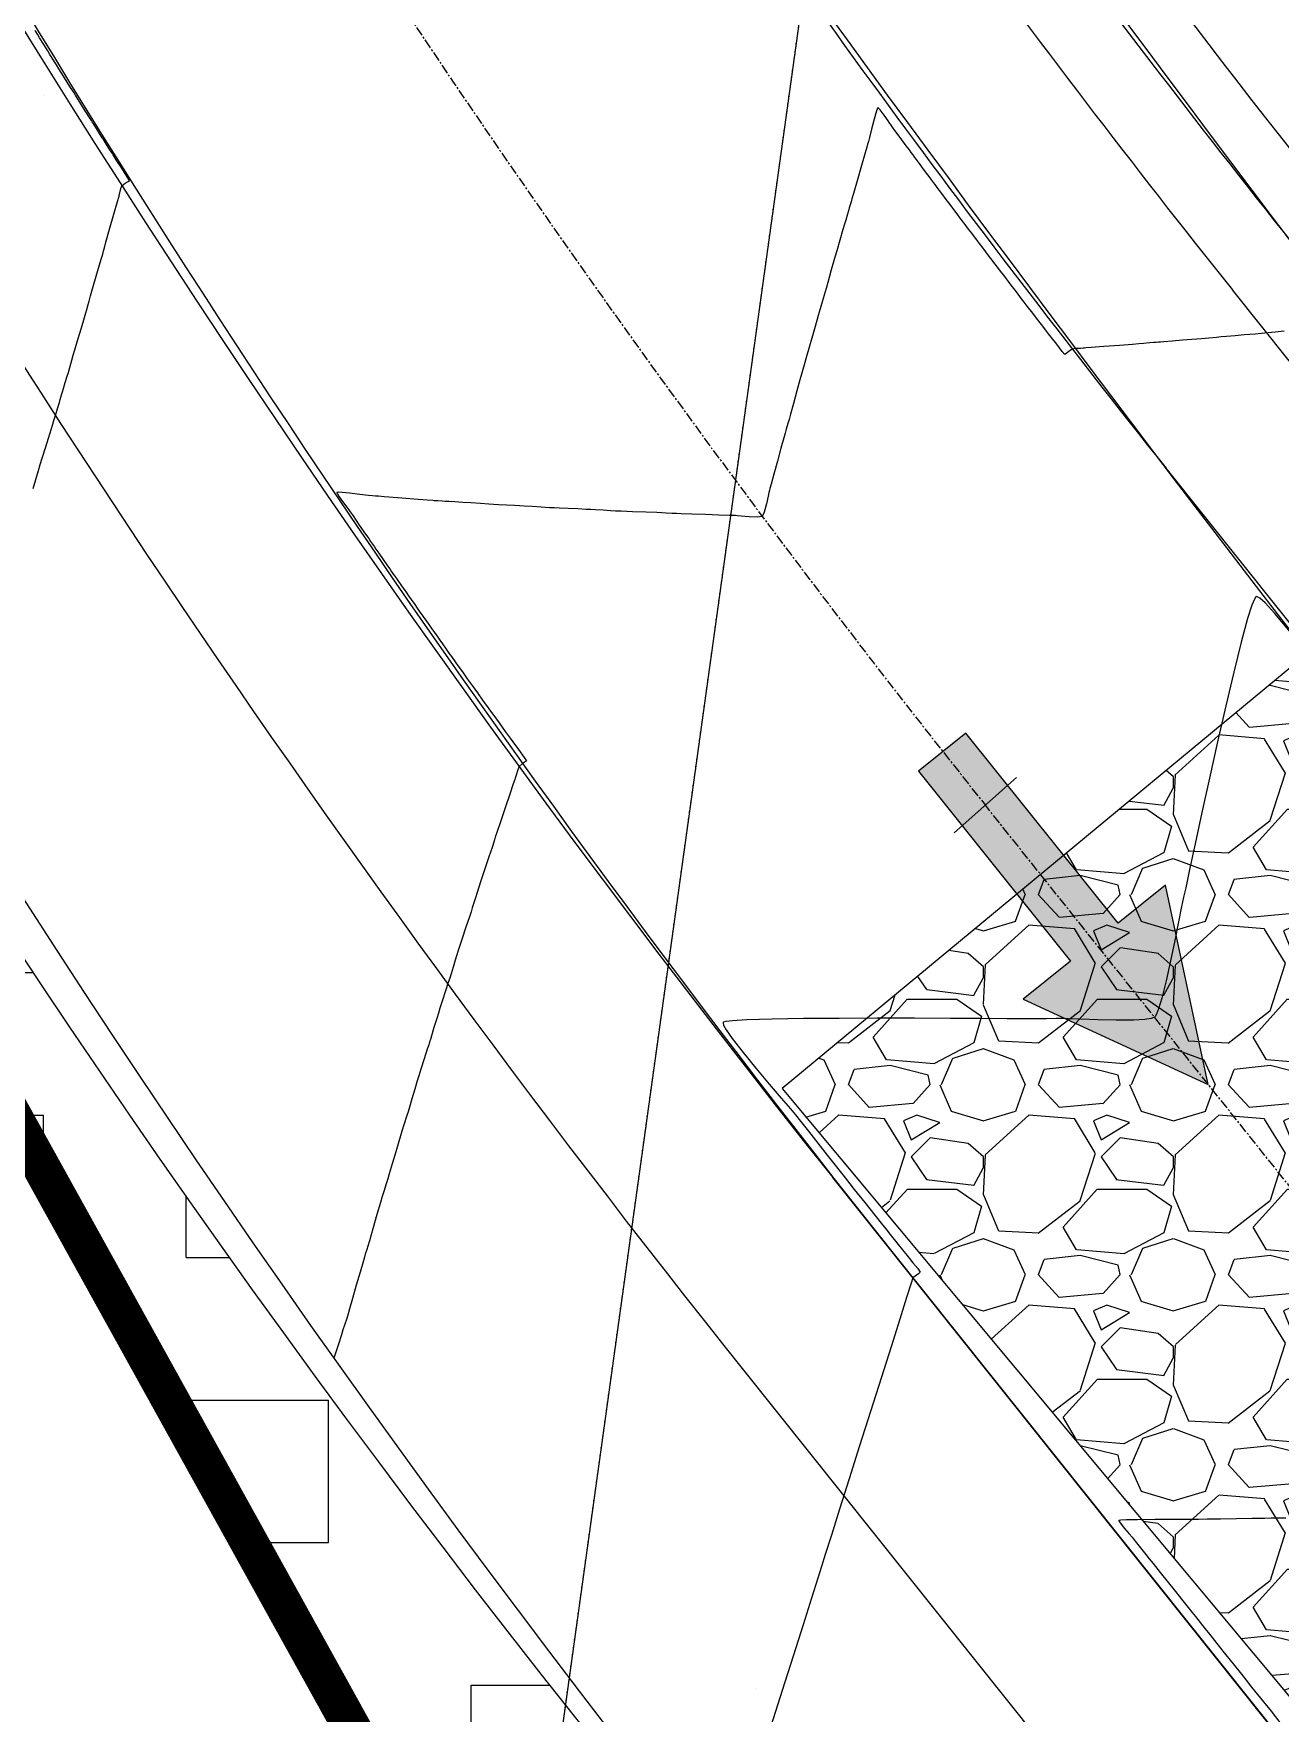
# Model space of a CAD drawing. Header units: feet. Extents: x 23 to 2149517, y -26 to 355304.
# Drawn here: x 2137560.1 to 2137625.7, y 340367 to 340455.4 of the extents above; entities that cross this region are included whole.
import ezdxf

# ---------------------------------------------------------------- set-up
doc = ezdxf.new("R2010")
doc.units = ezdxf.units.FT
doc.header["$MEASUREMENT"] = 0
doc.linetypes.add('xhpc023-pt$0$CL', pattern=[0.7, 0.5, -0.05, 0.1, -0.05])
doc.linetypes.add('xhpc023-pt$0$HIDDEN2', pattern=[0.1875, 0.125, -0.0625])
for name, color, linetype in [('A-EC-CURLEX-MATTING', 6, 'Continuous'), ('A-EC-FLOW-ARROWS', 252, 'Continuous'), ('A-EC-SILT-FENCE', 4, 'SILT_FENCE'), ('A-EC-TEXT2', 4, 'Continuous'), ('C-TOPO-MAJR-N', 7, 'Continuous'), ('C-TOPO-MINR-N', 2, 'Continuous'), ('xhpc023-pav$0$A-PV-BC', 2, 'Continuous'), ('xhpc023-pav$0$A-SW-N', 6, 'Continuous'), ('xhpc023-pt$0$V-POWR-LINE', 2, 'xhpc023-pt$0$ELECT_LINE'), ('xhpc023-pt$0$V-PROP-N', 2, 'Continuous'), ('xhpc023-pt$0$V-PROP-RWAY-N', 7, 'Continuous'), ('xhpc023-pt$0$V-RWAY-CNTR-N', 4, 'xhpc023-pt$0$CL'), ('xhpc023-pt$0$V-SUBD-TEXT-N', 2, 'Continuous'), ('xhpc023-pt$0$xHPC007pt_PHASE1A$0$V-ADJC-E', 6, 'Continuous'), ('xhpc023-pt$0$xHPC007pt_PHASE1A$0$V-POWR-LINE', 6, 'xhpc023-pt$0$xHPC007pt_PHASE1A$0$ELECT_LINE'), ('xhpc023-pt$0$xHPC007pt_PHASE1A$0$V-PROP-N', 6, 'Continuous')]:
    doc.layers.add(name, color=color, linetype=linetype)
doc.styles.get("Standard").update_dxf_attribs({"font": 'arial.ttf'})
doc.styles.add('xhpc023-pt$0$Standard', font='txt')
doc.styles.add('xhpc023-pt$0$xHPC007pt_PHASE1A$0$Standard', font='txt')
doc.linetypes.add('SILT_FENCE', pattern='A,0.5,-0.1,["SF",Standard,S=0.1,R=0,X=-0.1,Y=-0.05],-0.1', length=0.7)
doc.linetypes.add('xhpc023-pt$0$ELECT_LINE', pattern='A,1,-0.02,["E",xhpc023-pt$0$Standard,S=0.075,R=0,X=-0.025,Y=-0.0375],-0.02', length=1.04)
doc.linetypes.add('xhpc023-pt$0$xHPC007pt_PHASE1A$0$ELECT_LINE', pattern='A,1,-0.02,["E",xhpc023-pt$0$xHPC007pt_PHASE1A$0$Standard,S=0.075,R=0,X=-0.025,Y=-0.0375],-0.02', length=1.04)

# ---------------------------------------------------------------- blocks, each defined once
blk = doc.blocks.new('xhpc023-pav')
at = {"layer": 'xhpc023-pav$0$A-PV-BC'}
for p, q in [((2137660.464, 340381.436), (2137619.68, 340432.509)), ((2137632.837, 340356.738), (2137602.136, 340395.184))]:
    blk.add_line(p, q, dxfattribs=at)
for centre, radius, start in [((2138085.448, 340781.127), 618.5, 189.308696), ((2138081.893, 340801.604), 591.5, 213.796879)]:
    blk.add_arc(centre, radius, start, 218.608714, dxfattribs=at)
at = {"layer": 'xhpc023-pav$0$A-SW-N'}
blk.add_line((2137667.493, 340386.388), (2137623.175, 340441.888), dxfattribs=at)
for radius, start in [(576, 213.818144), (580, 213.646204)]:
    blk.add_arc((2138076.402, 340803.807), radius, start, 218.608714, dxfattribs=at)
blk = doc.blocks.new('ARROW')
blk.add_hatch(color=256).paths.add_polyline_path([(0, 0), (12, 6), (12, 2), (28, 2), (28, -2), (12, -2), (12, -6)])
blk.add_lwpolyline([(0, 0), (12, 6), (12, 2), (28, 2), (28, -2), (12, -2), (12, -6), (0, 0)])
blk = doc.blocks.new('xhpc023-pt')
at = {"layer": 'xhpc023-pt$0$V-POWR-LINE', "linetype": 'xhpc023-pt$0$HIDDEN2', "ltscale": 0.8}
blk.add_line((2137582.721, 340328.831), (2137608.746, 340516.195), dxfattribs=at)
at = {"layer": 'xhpc023-pt$0$V-PROP-N'}
blk.add_arc((2138355.84, 339480.977), 1105, 121.039948, 140.665493, dxfattribs=at)
at = {"layer": 'xhpc023-pt$0$V-PROP-RWAY-N'}
for centre, radius, start in [((2138085.362, 340747.681), 625, 187.589997), ((2138078.128, 340804.817), 575, 213.861426)]:
    blk.add_arc(centre, radius, start, 218.608714, dxfattribs=at)
at = {"layer": 'xhpc023-pt$0$V-RWAY-CNTR-N'}
blk.add_line((2137666.321, 340344.453), (2137610.17, 340414.77), dxfattribs=at)
blk.add_arc((2138079.026, 340789.169), 600, 189.776189, 218.608714, dxfattribs=at)
at = {"layer": 'xhpc023-pt$0$V-SUBD-TEXT-N'}
blk.add_line((2137608.537, 340413.32), (2137611.804, 340416.22), dxfattribs=at)
at = {"layer": 'xhpc023-pt$0$xHPC007pt_PHASE1A$0$V-ADJC-E'}
blk.add_lwpolyline([(2137597.654, 340441.084, 0, 4.167, 0), (2137588.029, 340449.059, 0, 0, 0), (2137536.161, 340492.04, 0, 0, 0), (2137518.612, 340495.014, 0, 0, 0)], format="xyseb", dxfattribs=at)
at = {"layer": 'xhpc023-pt$0$xHPC007pt_PHASE1A$0$V-POWR-LINE', "ltscale": 0.8}
blk.add_line((2137582.721, 340328.831), (2137608.746, 340516.195), dxfattribs=at)
at = {"layer": 'xhpc023-pt$0$xHPC007pt_PHASE1A$0$V-PROP-N'}
blk.add_arc((2138355.84, 339480.977), 1105, 121.039948, 140.665493, dxfattribs=at)

msp = doc.modelspace()

# ---------------------------------------------------------------- block references
at = {"layer": 'A-EC-CURLEX-MATTING'}
msp.add_blockref('xhpc023-pt', (0, 0), dxfattribs=at)

# ---------------------------------------------------------------- next in the draw order: hatches: boundary and pattern name
h = msp.add_hatch(dxfattribs=at)
h.set_pattern_fill('SQUARE', color=256, scale=60)
h.set_pattern_definition([(0, (-6.905, -4.04), (0, 7.5), [7.5, -7.5]), (90, (-6.905, -4.04), (-7.5, 5e-16), [7.5, -7.5])])
edge = h.paths.add_edge_path()
edge.add_arc((2138044.92, 340728.888), 582.55, 186.445842, 221.755021, ccw=False)
edge.add_arc((2136881.465, 340563.607), 593.06, 9.695913, 28.023751)
edge.add_line((2137404.99, 340842.248), (2137360.887, 340917.634))
edge.add_arc((2137447.708, 341046.588), 155.457, 211.20002, 236.04866, ccw=False)
edge.add_line((2137314.735, 340966.056), (2137301.641, 340964.695))
edge.add_line((2137301.641, 340964.695), (2137293.912, 340952.908))
edge.add_line((2137293.912, 340952.908), (2137303.613, 340937.493))
edge.add_line((2137303.613, 340937.493), (2137345.99, 340840.887))
edge.add_line((2137345.99, 340840.887), (2137331.35, 340808.337))
edge.add_line((2137331.35, 340808.337), (2137355.481, 340807.848))
edge.add_line((2137355.481, 340807.848), (2137372.696, 340756.316))
edge.add_line((2137372.696, 340756.316), (2137351.027, 340683.383))
edge.add_line((2137351.027, 340683.383), (2137357.983, 340661.33))
edge.add_line((2137357.983, 340661.33), (2137454.597, 340604.082))
edge.add_line((2137454.597, 340604.082), (2137415.547, 340530.507))
edge.add_line((2137415.547, 340530.507), (2137390.499, 340493.752))
edge.add_line((2137390.499, 340493.752), (2137422.027, 340493.4))
edge.add_line((2137422.027, 340493.4), (2137396.265, 340470.455))
edge.add_line((2137396.265, 340470.455), (2137454.81, 340441.952))
edge.add_line((2137454.81, 340441.952), (2137478.721, 340421.222))
edge.add_line((2137478.721, 340421.222), (2137537.813, 340413.158))
edge.add_line((2137537.813, 340413.158), (2137543.89, 340415.228))
edge.add_line((2137543.89, 340415.228), (2137550.004, 340414.643))
edge.add_line((2137550.004, 340414.643), (2137577.55, 340364.916))
edge.add_line((2137577.55, 340364.916), (2137601.618, 340330.661))
edge.add_line((2137601.618, 340330.661), (2137610.339, 340340.941))
at = {"layer": 'A-EC-TEXT2'}
h = msp.add_hatch(dxfattribs=at)
h.set_pattern_fill('GRAVEL', color=2, scale=10)
h.set_pattern_definition([(228.012787504, (7.2, 10), (-80, -90), [1.34536, -133.19088047]), (184.969740728, (6.3, 9), (120, 10), [2.30868, -228.55924761]), (132.510447078, (4, 8.8), (100, -110), [1.62788, -161.16032596]), (267.273689006, (0.1, 6.3), (10, 200), [2.10238, -208.135580416]), (292.833654178, (0, 4.2), (-50, 120), [2.06155, -204.09373128]), (357.273689006, (0.8, 2.3), (-200, 10), [2.10238, -208.135580416]), (37.694240467, (2.9, 2.2), (-130, -100), [2.78029, -275.24848549]), (72.255328375, (5.1, 3.9), (70, 220), [2.62488, -259.86321497]), (121.429565615, (5.9, 6.4), (-80, 130), [2.1095, -208.840731097]), (175.23635831, (4.8, 8.2), (110, -10), [2.40832, -118.00762579]), (222.397437798, (2.4, 8.4), (-120, -110), [3.11448, -308.33375005]), (138.814074834, (10, 6.2), (-70, 60), [1.06301, -105.238448127]), (171.46923439, (9.2, 6.9), (130, -20), [2.02237, -200.21511416]), (225, (7.2, 7.2), (-1e-15, -10), [1.41421, -12.727925624]), (203.198590514, (6.5, 8.4), (50, 20), [0.76158, -75.39615106]), (291.80140949, (5.8, 8.1), (-10, 30), [1.07703, -52.77461807]), (30.96375653, (6.2, 7.1), (30, 20), [1.74929, -56.56022895]), (161.56505118, (7.7, 8), (20, -10), [1.26491, -30.3578666]), (16.389540334, (0, 8.1), (100, 30), [1.772, -175.428451467]), (70.346175942, (1.7, 8.6), (-40.00000000001, -110.00000000003), [1.48661, -147.174077473]), (293.198590514, (7.7, 10), (-20, 50), [1.52315, -74.63458106]), (343.610459666, (8.3, 8.6), (-100, 30), [1.772, -175.428451467]), (339.44395478, (0, 1.9), (-50, 20), [1.7088, -83.731237453]), (294.77514057, (1.6, 1.3), (-50, 110), [1.43178, -141.746430633]), (66.801409486, (7.8, 0), (20, 50), [1.52315, -74.63458106]), (17.354024636, (8.4, 1.4), (-130, -40), [1.67631, -165.954236142]), (69.44395478, (2.9, 0), (-20, -50), [0.8544, -84.585637453]), (101.30993247, (7.2, 0), (-10, 40), [0.5099, -50.480295136]), (165.96375653, (7.1, 0.5), (30, -10), [2.06155, -39.169506256]), (186.009005957, (5.1, 1), (100, 10), [1.9105, -189.139231745]), (303.69006753, (6.2, 6.2), (-10, 20), [1.44222, -34.613292755]), (353.157226587, (7, 5), (170, -20), [2.51794, -249.27562624]), (60.9453959, (9.5, 4.7), (-40, -70), [1.02956, -101.92674141]), (90, (10, 5.6), (-10, 10), [0.6, -9.4]), (120.256437164, (4.9, 1.3), (40, -70), [1.38924, -137.535199894]), (48.012787504, (4.2, 2.5), (80, 90), [2.69072, -131.84552047]), (0, (6, 4.5), (10, 10), [2.6, -7.4]), (325.30484647, (8.6, 4.5), (100, -70), [1.58114, -156.53274301]), (254.0546041, (9.9, 3.6), (-10, -40), [1.45602, -71.345078893]), (207.645975364, (9.5, 2.2), (-190, -100), [2.37065, -234.694741823]), (175.42607874, (7.4, 1.1), (-130, 10), [2.50799, -248.29073408])])
h.paths.add_polyline_path([(2137633.527, 340359.04), (2137661.501, 340381.654), (2137627.63, 340423.184), (2137599.478, 340399.858)])

# ---------------------------------------------------------------- next in the draw order: linework, layer by layer
at = {"layer": 'A-EC-CURLEX-MATTING'}
for points in [[(2137670.619, 340388.884, -0.020906), (2137597.856, 340483.229, -0.00681), (2137601.185, 340497.473), (2137834.966, 340634.243, -5.810571), (2137834.966, 340634.243, 0.811703), (2137866.43, 340724.84, 0.069055), (2137866.43, 340724.84), (2137654.428, 341086.225, -0.149441), (2137653.08, 341091.915, 0.824303), (2137560.967, 341116.03, -0.149441), (2137557.004, 341111.731), (2137389.056, 341013.475, -0.149441), (2137383.367, 341012.127, 0.824289), (2137359.25, 340920.014, -0.14935), (2137363.552, 340916.049), (2137406.285, 340843.006, -0.100424), (2137467.541, 340663.682, 0.039884), (2137488.119, 340566.524, 0.039884)], [(2137660.464, 340381.436, -0.020999), (2137590.348, 340472.582, -0.432054), (2137598.499, 340508.066), (2137827.008, 340641.752, -0.15088), (2137838.5, 340644.441, 0.784499), (2137861.312, 340715.672, -0.088743), (2137856.2, 340721.534), (2137645.797, 341081.176, -0.149441), (2137643.101, 341092.555, 0.824303), (2137569.98, 341111.698, -0.149441), (2137562.054, 341103.1), (2137394.106, 341004.844, -0.149441), (2137382.727, 341002.148, 0.824289), (2137363.582, 340929.027, -0.14935), (2137372.182, 340921.101), (2137414.916, 340848.055, -0.100424), (2137477.458, 340664.968, 0.039884), (2137497.706, 340569.369, 1.206369)], [(2137396.265, 340470.455), (2137454.81, 340441.952), (2137478.721, 340421.222), (2137537.813, 340413.158), (2137543.89, 340415.228), (2137550.004, 340414.643), (2137577.55, 340364.916), (2137601.618, 340330.661), (2137610.339, 340340.941, -0.155296), (2137466.053, 340663.489, 0.080141), (2137404.99, 340842.248)], [(2137504.611, 340573.408, 0.084712), (2137605.252, 340391.281), (2137632.837, 340356.738)], [(2137495.169, 340570.113, 0.084712), (2137597.438, 340385.041), (2137625.022, 340350.498)]]:
    msp.add_lwpolyline(points, format="xyb", dxfattribs=at)
at = {"layer": 'A-EC-SILT-FENCE', "const_width": 2}
msp.add_lwpolyline([(2137396.265, 340470.455), (2137454.81, 340441.952), (2137478.721, 340421.222), (2137550.004, 340414.643), (2137577.55, 340364.916), (2137601.618, 340330.661)], dxfattribs=at)
at = {"layer": 'A-EC-TEXT2', "color": 2}
msp.add_lwpolyline([(2137633.527, 340359.04), (2137661.501, 340381.654), (2137627.63, 340423.184), (2137599.478, 340399.858)], close=True, dxfattribs=at)
at = {"layer": 'C-TOPO-MAJR-N', "color": 7, "linetype": 'Continuous', "lineweight": -3, "elevation": 570}
msp.add_lwpolyline([(2137560.056, 340431.432), (2137560.195, 340431.909), (2137560.336, 340432.39), (2137560.425, 340432.693), (2137560.531, 340433.029), (2137560.704, 340433.573), (2137560.869, 340434.095), (2137560.954, 340434.363), (2137561.008, 340434.549), (2137561.087, 340434.823), (2137561.141, 340435.009), (2137561.223, 340435.277), (2137561.354, 340435.698), (2137561.435, 340435.958), (2137561.481, 340436.121), (2137561.549, 340436.359), (2137561.595, 340436.522), (2137561.648, 340436.696), (2137561.746, 340437.014), (2137561.847, 340437.342), (2137561.907, 340437.542), (2137561.982, 340437.808), (2137562.089, 340438.197), (2137562.163, 340438.463), (2137562.244, 340438.733), (2137562.406, 340439.272), (2137562.594, 340439.898), (2137562.754, 340440.428), (2137562.828, 340440.679), (2137562.877, 340440.858), (2137562.947, 340441.12), (2137562.995, 340441.299), (2137563.078, 340441.584), (2137563.256, 340442.193), (2137563.464, 340442.907), (2137563.639, 340443.507), (2137563.717, 340443.774), (2137563.76, 340443.939), (2137563.803, 340444.104), (2137563.887, 340444.404), (2137564.079, 340445.081), (2137564.305, 340445.88), (2137564.493, 340446.547), (2137564.572, 340446.827), (2137564.585, 340446.876), (2137564.614, 340446.997), (2137564.673, 340447.227), (2137564.721, 340447.374), (2137564.898, 340447.5), (2137565.055, 340447.596), (2137565.129, 340447.645), (2137565, 340447.848), (2137564.716, 340448.293), (2137564.431, 340448.739), (2137564.299, 340448.944), (2137564.261, 340449.004), (2137564.223, 340449.064), (2137564.095, 340449.265), (2137563.862, 340449.632), (2137563.735, 340449.832), (2137563.703, 340449.882), (2137563.671, 340449.932), (2137563.551, 340450.122), (2137563.33, 340450.471), (2137563.208, 340450.663), (2137563.165, 340450.732), (2137563.121, 340450.801), (2137562.992, 340451.006), (2137562.712, 340451.451), (2137562.426, 340451.905), (2137562.281, 340452.135), (2137562.207, 340452.253), (2137562.099, 340452.424), (2137562.025, 340452.542), (2137561.9, 340452.742), (2137561.655, 340453.134), (2137561.408, 340453.53), (2137561.276, 340453.74), (2137561.178, 340453.898), (2137561.034, 340454.128), (2137560.935, 340454.286), (2137560.821, 340454.47), (2137560.609, 340454.812), (2137560.395, 340455.156), (2137560.275, 340455.351), (2137560.152, 340455.548)], dxfattribs=at)
at = {"layer": 'C-TOPO-MINR-N', "color": 2, "linetype": 'Continuous', "lineweight": -3}
for points, elevation in [([(2137625.902, 340439.715), (2137625.429, 340439.669), (2137624.869, 340439.615), (2137624.374, 340439.567), (2137624.094, 340439.541), (2137623.797, 340439.516), (2137623.327, 340439.477), (2137622.863, 340439.439), (2137622.582, 340439.415), (2137622.333, 340439.393), (2137621.939, 340439.356), (2137621.545, 340439.319), (2137621.295, 340439.296), (2137621.031, 340439.275), (2137620.548, 340439.236), (2137620.007, 340439.193), (2137619.565, 340439.158), (2137619.381, 340439.143), (2137619.331, 340439.139), (2137619.28, 340439.134), (2137619.159, 340439.125), (2137619.02, 340439.114), (2137618.832, 340439.097), (2137618.491, 340439.066), (2137618.253, 340439.045), (2137617.923, 340439.02), (2137617.225, 340438.966), (2137616.411, 340438.904), (2137615.735, 340438.853), (2137615.451, 340438.832), (2137615.388, 340438.826), (2137615.324, 340438.821), (2137615.181, 340438.813), (2137614.913, 340438.797), (2137614.743, 340438.778), (2137614.57, 340438.654), (2137614.429, 340438.541), (2137614.352, 340438.483), (2137614.218, 340438.654), (2137613.927, 340439.029), (2137613.635, 340439.406), (2137613.5, 340439.581), (2137613.449, 340439.646), (2137613.398, 340439.712), (2137613.25, 340439.904), (2137612.928, 340440.321), (2137612.602, 340440.744), (2137612.441, 340440.954), (2137612.327, 340441.101), (2137612.213, 340441.249), (2137612.078, 340441.426), (2137611.806, 340441.781), (2137611.531, 340442.14), (2137611.386, 340442.329), (2137611.284, 340442.463), (2137611.135, 340442.657), (2137611.033, 340442.79), (2137610.913, 340442.948), (2137610.69, 340443.241), (2137610.464, 340443.538), (2137610.335, 340443.708), (2137610.197, 340443.89), (2137609.996, 340444.154), (2137609.858, 340444.335), (2137609.699, 340444.546), (2137609.455, 340444.869), (2137609.288, 340445.09), (2137609.112, 340445.324), (2137608.853, 340445.666), (2137608.688, 340445.884), (2137608.56, 340446.055), (2137608.373, 340446.305), (2137608.245, 340446.476), (2137608.112, 340446.653), (2137607.875, 340446.969), (2137607.642, 340447.279), (2137607.523, 340447.437), (2137607.449, 340447.538), (2137607.339, 340447.685), (2137607.264, 340447.785), (2137607.146, 340447.944), (2137606.919, 340448.249), (2137606.698, 340448.545), (2137606.598, 340448.679), (2137606.549, 340448.744), (2137606.465, 340448.858), (2137606.364, 340448.994), (2137606.268, 340449.124), (2137606.17, 340449.256), (2137606.01, 340449.472), (2137605.681, 340449.916), (2137605.357, 340450.355), (2137605.209, 340450.555), (2137605.173, 340450.603), (2137605.137, 340450.652), (2137605.048, 340450.787), (2137604.851, 340451.079), (2137604.642, 340451.368), (2137604.519, 340451.494), (2137604.443, 340451.307), (2137604.317, 340450.868), (2137604.178, 340450.345), (2137604.065, 340449.901), (2137604.014, 340449.701), (2137603.973, 340449.552), (2137603.931, 340449.403), (2137603.845, 340449.106), (2137603.65, 340448.43), (2137603.418, 340447.629), (2137603.225, 340446.959), (2137603.143, 340446.676), (2137603.122, 340446.603), (2137603.101, 340446.531), (2137603.068, 340446.419), (2137603.006, 340446.208), (2137602.963, 340446.059), (2137602.908, 340445.869), (2137602.821, 340445.562), (2137602.761, 340445.351), (2137602.677, 340445.065), (2137602.516, 340444.515), (2137602.35, 340443.949), (2137602.252, 340443.617), (2137602.179, 340443.359), (2137602.064, 340442.95), (2137601.949, 340442.541), (2137601.876, 340442.283), (2137601.785, 340441.969), (2137601.629, 340441.433), (2137601.47, 340440.888), (2137601.37, 340440.543), (2137601.295, 340440.277), (2137601.172, 340439.836), (2137601.035, 340439.344), (2137600.917, 340438.92), (2137600.851, 340438.686), (2137600.783, 340438.447), (2137600.674, 340438.07), (2137600.565, 340437.693), (2137600.497, 340437.455), (2137600.413, 340437.153), (2137600.252, 340436.573), (2137600.068, 340435.906), (2137599.912, 340435.342), (2137599.838, 340435.073), (2137599.778, 340434.865), (2137599.691, 340434.56), (2137599.632, 340434.352), (2137599.564, 340434.105), (2137599.415, 340433.559), (2137599.226, 340432.869), (2137599.038, 340432.185), (2137598.895, 340431.659), (2137598.836, 340431.444), (2137598.806, 340431.339), (2137598.777, 340431.235), (2137598.736, 340431.04), (2137598.644, 340430.623), (2137598.532, 340430.194), (2137598.432, 340429.963), (2137598.184, 340429.935), (2137597.743, 340429.952), (2137597.32, 340429.984), (2137597.123, 340430.002), (2137597.013, 340430.008), (2137596.903, 340430.014), (2137596.682, 340430.021), (2137596.14, 340430.039), (2137595.436, 340430.063), (2137594.725, 340430.087), (2137594.164, 340430.106), (2137593.908, 340430.115), (2137593.689, 340430.127), (2137593.369, 340430.146), (2137593.151, 340430.158), (2137592.873, 340430.169), (2137592.293, 340430.191), (2137591.606, 340430.217), (2137591.008, 340430.239), (2137590.697, 340430.252), (2137590.446, 340430.266), (2137590.05, 340430.291), (2137589.653, 340430.315), (2137589.403, 340430.33), (2137589.161, 340430.341), (2137588.725, 340430.359), (2137588.218, 340430.38), (2137587.765, 340430.399), (2137587.489, 340430.412), (2137587.223, 340430.428), (2137586.793, 340430.456), (2137586.313, 340430.488), (2137585.897, 340430.515), (2137585.66, 340430.53), (2137585.394, 340430.543), (2137584.972, 340430.562), (2137584.551, 340430.581), (2137584.285, 340430.594), (2137584.034, 340430.611), (2137583.592, 340430.642), (2137583.092, 340430.676), (2137582.671, 340430.706), (2137582.461, 340430.72), (2137582.243, 340430.731), (2137581.928, 340430.747), (2137581.731, 340430.757), (2137581.574, 340430.768), (2137581.352, 340430.784), (2137581.234, 340430.793), (2137581.16, 340430.797), (2137581.085, 340430.801), (2137580.787, 340430.825), (2137580.084, 340430.881), (2137579.244, 340430.949), (2137578.534, 340431.006), (2137578.223, 340431.03), (2137578.069, 340431.04), (2137577.916, 340431.05), (2137577.709, 340431.075), (2137577.249, 340431.13), (2137576.704, 340431.19), (2137576.321, 340431.226), (2137576.122, 340431.236), (2137576.052, 340431.232), (2137576.039, 340431.227), (2137576.039, 340431.212), (2137576.066, 340431.153), (2137576.159, 340431.005), (2137576.338, 340430.75), (2137576.562, 340430.45), (2137576.666, 340430.314), (2137576.702, 340430.261), (2137576.738, 340430.208), (2137576.889, 340429.991), (2137577.217, 340429.516), (2137577.55, 340429.034), (2137577.713, 340428.799), (2137577.812, 340428.656), (2137577.909, 340428.515), (2137578.012, 340428.367), (2137578.097, 340428.244), (2137578.146, 340428.174), (2137578.248, 340428.028), (2137578.472, 340427.707), (2137578.702, 340427.376), (2137578.823, 340427.204), (2137578.899, 340427.095), (2137579.01, 340426.935), (2137579.086, 340426.826), (2137579.206, 340426.654), (2137579.442, 340426.318), (2137579.683, 340425.975), (2137579.818, 340425.783), (2137579.948, 340425.597), (2137580.138, 340425.326), (2137580.268, 340425.141), (2137580.377, 340424.986), (2137580.566, 340424.719), (2137580.757, 340424.448), (2137580.876, 340424.279), (2137580.99, 340424.118), (2137581.171, 340423.863), (2137581.349, 340423.611), (2137581.455, 340423.46), (2137581.595, 340423.263), (2137581.8, 340422.975), (2137581.94, 340422.779), (2137582.071, 340422.594), (2137582.301, 340422.271), (2137582.527, 340421.953), (2137582.649, 340421.782), (2137582.752, 340421.637), (2137582.904, 340421.426), (2137583.007, 340421.282), (2137583.155, 340421.076), (2137583.434, 340420.686), (2137583.71, 340420.3), (2137583.848, 340420.108), (2137583.964, 340419.948), (2137584.08, 340419.787), (2137584.244, 340419.56), (2137584.575, 340419.101), (2137584.902, 340418.648), (2137585.053, 340418.439), (2137585.104, 340418.367), (2137585.156, 340418.296), (2137585.295, 340418.106), (2137585.592, 340417.697), (2137585.889, 340417.289), (2137586.023, 340417.103), (2137585.945, 340417.045), (2137585.798, 340416.941), (2137585.632, 340416.808), (2137585.565, 340416.631), (2137585.471, 340416.345), (2137585.422, 340416.193), (2137585.399, 340416.12), (2137585.325, 340415.899), (2137585.139, 340415.346), (2137584.896, 340414.625), (2137584.652, 340413.9), (2137584.461, 340413.333), (2137584.379, 340413.088), (2137584.338, 340412.956), (2137584.278, 340412.765), (2137584.241, 340412.647), (2137584.187, 340412.484), (2137584.142, 340412.349), (2137584.125, 340412.295), (2137584.045, 340412.055), (2137583.853, 340411.478), (2137583.621, 340410.782), (2137583.422, 340410.183), (2137583.327, 340409.896), (2137583.261, 340409.684), (2137583.166, 340409.374), (2137583.1, 340409.162), (2137583.014, 340408.898), (2137582.832, 340408.347), (2137582.617, 340407.696), (2137582.431, 340407.13), (2137582.336, 340406.838), (2137582.266, 340406.611), (2137582.157, 340406.252), (2137582.047, 340405.892), (2137581.978, 340405.665), (2137581.902, 340405.433), (2137581.763, 340405.007), (2137581.603, 340404.514), (2137581.461, 340404.081), (2137581.382, 340403.834), (2137581.292, 340403.538), (2137581.15, 340403.068), (2137581.018, 340402.631), (2137580.959, 340402.434), (2137580.936, 340402.362), (2137580.913, 340402.29), (2137580.893, 340402.224), (2137580.873, 340402.157), (2137580.8, 340401.931), (2137580.636, 340401.425), (2137580.461, 340400.879), (2137580.351, 340400.535), (2137580.272, 340400.271), (2137580.138, 340399.822), (2137579.988, 340399.316), (2137579.858, 340398.879), (2137579.785, 340398.637), (2137579.708, 340398.39), (2137579.583, 340398.001), (2137579.459, 340397.611), (2137579.381, 340397.364), (2137579.295, 340397.076), (2137579.135, 340396.531), (2137578.952, 340395.905), (2137578.795, 340395.371), (2137578.716, 340395.105), (2137578.633, 340394.838), (2137578.509, 340394.448), (2137578.426, 340394.18), (2137578.335, 340393.868), (2137578.149, 340393.228), (2137577.932, 340392.482), (2137577.75, 340391.852), (2137577.665, 340391.562), (2137577.613, 340391.395), (2137577.537, 340391.151), (2137577.486, 340390.984), (2137577.417, 340390.744), (2137577.262, 340390.203), (2137577.063, 340389.509), (2137576.864, 340388.813), (2137576.706, 340388.262), (2137576.632, 340388.008), (2137576.555, 340387.762), (2137576.44, 340387.404), (2137576.361, 340387.158), (2137576.276, 340386.893), (2137576.122, 340386.411), (2137575.969, 340385.932), (2137575.887, 340385.675)], 569), ([(2137626.23, 340423.874), (2137625.413, 340424.862), (2137624.895, 340425.425), (2137624.612, 340425.675), (2137624.484, 340425.744), (2137624.439, 340425.747), (2137624.409, 340425.729), (2137624.337, 340425.622), (2137624.201, 340425.297), (2137623.975, 340424.591), (2137623.633, 340423.342), (2137623.242, 340421.779), (2137622.821, 340420.002), (2137622.39, 340418.11), (2137621.965, 340416.202), (2137621.567, 340414.38), (2137621.213, 340412.742), (2137620.923, 340411.389), (2137620.715, 340410.42), (2137620.607, 340409.934), (2137620.5, 340409.434), (2137620.339, 340408.637), (2137620.139, 340407.65), (2137619.916, 340406.58), (2137619.683, 340405.534), (2137619.456, 340404.62), (2137619.288, 340404.056), (2137619.175, 340403.766), (2137619.108, 340403.649), (2137619.077, 340403.617), (2137619.033, 340403.591), (2137618.894, 340403.546), (2137618.572, 340403.498), (2137617.976, 340403.463), (2137617.063, 340403.455), (2137616.093, 340403.474), (2137615.203, 340403.505), (2137614.531, 340403.534), (2137614.214, 340403.545), (2137613.897, 340403.541), (2137613.395, 340403.533), (2137612.894, 340403.526), (2137612.577, 340403.521), (2137612.216, 340403.524), (2137611.313, 340403.531), (2137609.977, 340403.54), (2137608.316, 340403.549), (2137606.44, 340403.556), (2137604.456, 340403.558), (2137602.473, 340403.552), (2137600.599, 340403.537), (2137598.944, 340403.511), (2137597.615, 340403.469), (2137596.861, 340403.425), (2137596.511, 340403.383), (2137596.393, 340403.352), (2137596.372, 340403.335), (2137596.367, 340403.302), (2137596.396, 340403.196), (2137596.531, 340402.949), (2137596.853, 340402.485), (2137597.421, 340401.75), (2137598.097, 340400.925), (2137598.794, 340400.098), (2137599.43, 340399.356), (2137599.92, 340398.787), (2137600.18, 340398.478), (2137600.44, 340398.147), (2137600.856, 340397.615), (2137601.351, 340396.985), (2137601.845, 340396.354), (2137602.261, 340395.823), (2137602.522, 340395.492), (2137602.806, 340395.135), (2137603.274, 340394.547), (2137603.825, 340393.856), (2137604.356, 340393.192), (2137604.763, 340392.682), (2137604.944, 340392.455), (2137605.09, 340392.272), (2137605.303, 340392.005), (2137605.449, 340391.822), (2137605.58, 340391.658), (2137605.809, 340391.371), (2137606.039, 340391.082), (2137606.175, 340390.911), (2137606.358, 340390.695), (2137606.616, 340390.383), (2137606.744, 340390.199), (2137606.65, 340390.11), (2137606.475, 340389.985), (2137606.361, 340389.893), (2137606.268, 340389.612), (2137606.026, 340388.856), (2137605.662, 340387.714), (2137605.205, 340386.273), (2137604.682, 340384.624), (2137604.123, 340382.855), (2137603.554, 340381.056), (2137603.003, 340379.315), (2137602.499, 340377.721), (2137602.071, 340376.364), (2137601.744, 340375.332), (2137601.549, 340374.715), (2137601.351, 340374.09), (2137601.017, 340373.036), (2137600.574, 340371.64), (2137600.052, 340369.994), (2137599.479, 340368.184), (2137598.882, 340366.301)], 568), ([(2137625.988, 340377.255), (2137625.513, 340377.248), (2137625.217, 340377.244), (2137624.874, 340377.239), (2137624.217, 340377.229), (2137623.395, 340377.217), (2137622.553, 340377.205), (2137621.838, 340377.194), (2137621.398, 340377.188), (2137620.912, 340377.185), (2137620.089, 340377.183), (2137619.117, 340377.178), (2137618.185, 340377.169), (2137617.595, 340377.157), (2137617.307, 340377.143), (2137617.21, 340377.132), (2137617.195, 340377.126), (2137617.196, 340377.112), (2137617.223, 340377.059), (2137617.317, 340376.93), (2137617.501, 340376.705), (2137617.746, 340376.421), (2137617.9, 340376.243), (2137618.063, 340376.038), (2137618.341, 340375.69), (2137618.622, 340375.337), (2137618.801, 340375.114), (2137619.001, 340374.863), (2137619.378, 340374.39), (2137619.811, 340373.846), (2137620.182, 340373.382), (2137620.368, 340373.148), (2137620.501, 340372.982), (2137620.71, 340372.719), (2137620.92, 340372.456), (2137621.053, 340372.29), (2137621.223, 340372.077), (2137621.601, 340371.602), (2137622.111, 340370.962), (2137622.674, 340370.256), (2137623.212, 340369.582), (2137623.646, 340369.038), (2137623.898, 340368.721), (2137624.184, 340368.364), (2137624.656, 340367.776), (2137625.206, 340367.089), (2137625.73, 340366.433)], 567)]:
    msp.add_lwpolyline(points, dxfattribs=dict(at, elevation=elevation))

# ---------------------------------------------------------------- next in the draw order: block references
msp.add_blockref('xhpc023-pav', (0, 0))
at = {"layer": 'A-EC-FLOW-ARROWS', "xscale": -0.8000000000000004, "yscale": 0.8, "zscale": 0.8, "rotation": 308.6910516973181}
msp.add_blockref('ARROW', (2137621.906, 340400.073), dxfattribs=at)

doc.saveas('drawing.dxf')
